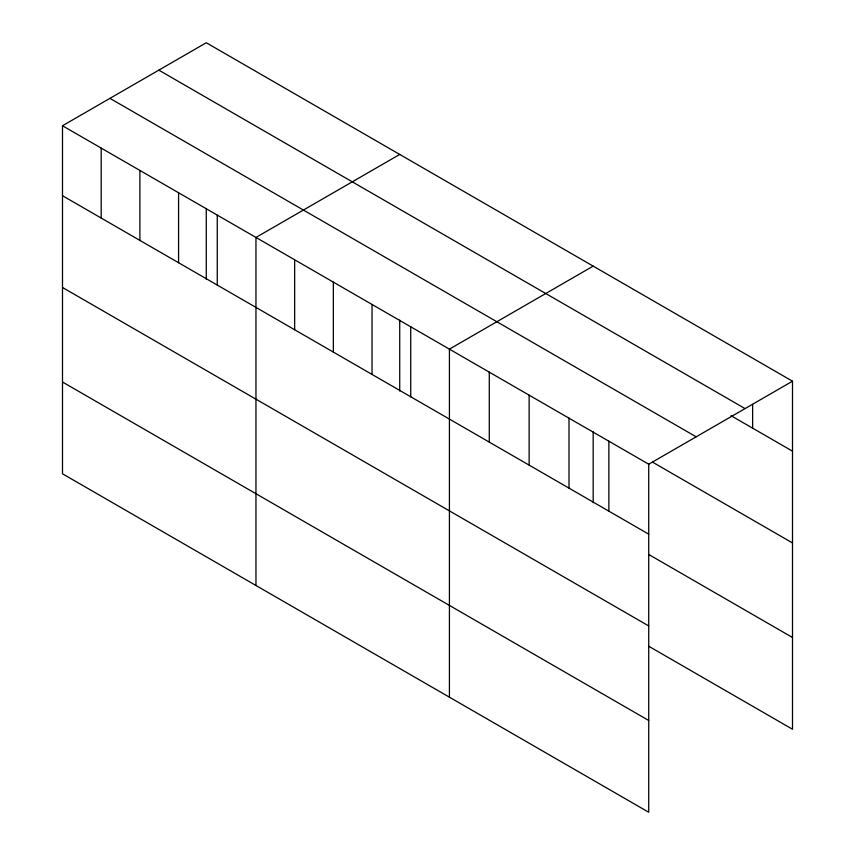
<?xml version="1.0" encoding="UTF-8"?>
<svg xmlns="http://www.w3.org/2000/svg" width="855" height="855" viewBox="0 0 855 855"><rect width="100%" height="100%" fill="white"/><g stroke="black" fill="none" stroke-linecap="round" stroke-linejoin="round"><path stroke-width="1.28" d="M62.501 125.749L648.731 464.212L648.731 812.25L62.501 473.798L62.501 125.749L206.269 42.75L792.5 381.202L792.5 729.251L648.988 646.391M399.723 154.445L255.955 237.444L255.955 585.483M593.178 266.129L449.42 349.129L449.42 697.178M648.731 464.212L792.5 381.202M158.827 70.142L745.058 408.594M730.993 415.669L792.5 451.173M109.942 98.357L696.173 436.82M652.408 462.063L792.5 542.936M62.501 195.72L648.731 534.172M648.988 554.628L792.5 637.488M62.501 287.483L648.731 625.946M62.501 382.025L648.731 720.487M752.635 404.394L752.635 428.163M608.867 441.191L608.867 511.162M593.178 431.807L593.178 502.708M569.003 418.18L569.003 488.141M529.138 395.16L529.138 465.131M489.284 372.149L489.284 442.121M410.721 326.792L410.721 396.763M399.723 320.112L399.723 391.024M372.032 304.455L372.032 374.426M333.343 282.118L333.343 352.089M294.654 259.781L294.654 329.752M217.266 215.107L217.266 285.068M206.269 208.428L206.269 279.329M178.577 192.76L178.577 262.731M139.889 170.423L139.889 240.394M101.2 148.086L101.2 218.057"/></g></svg>
